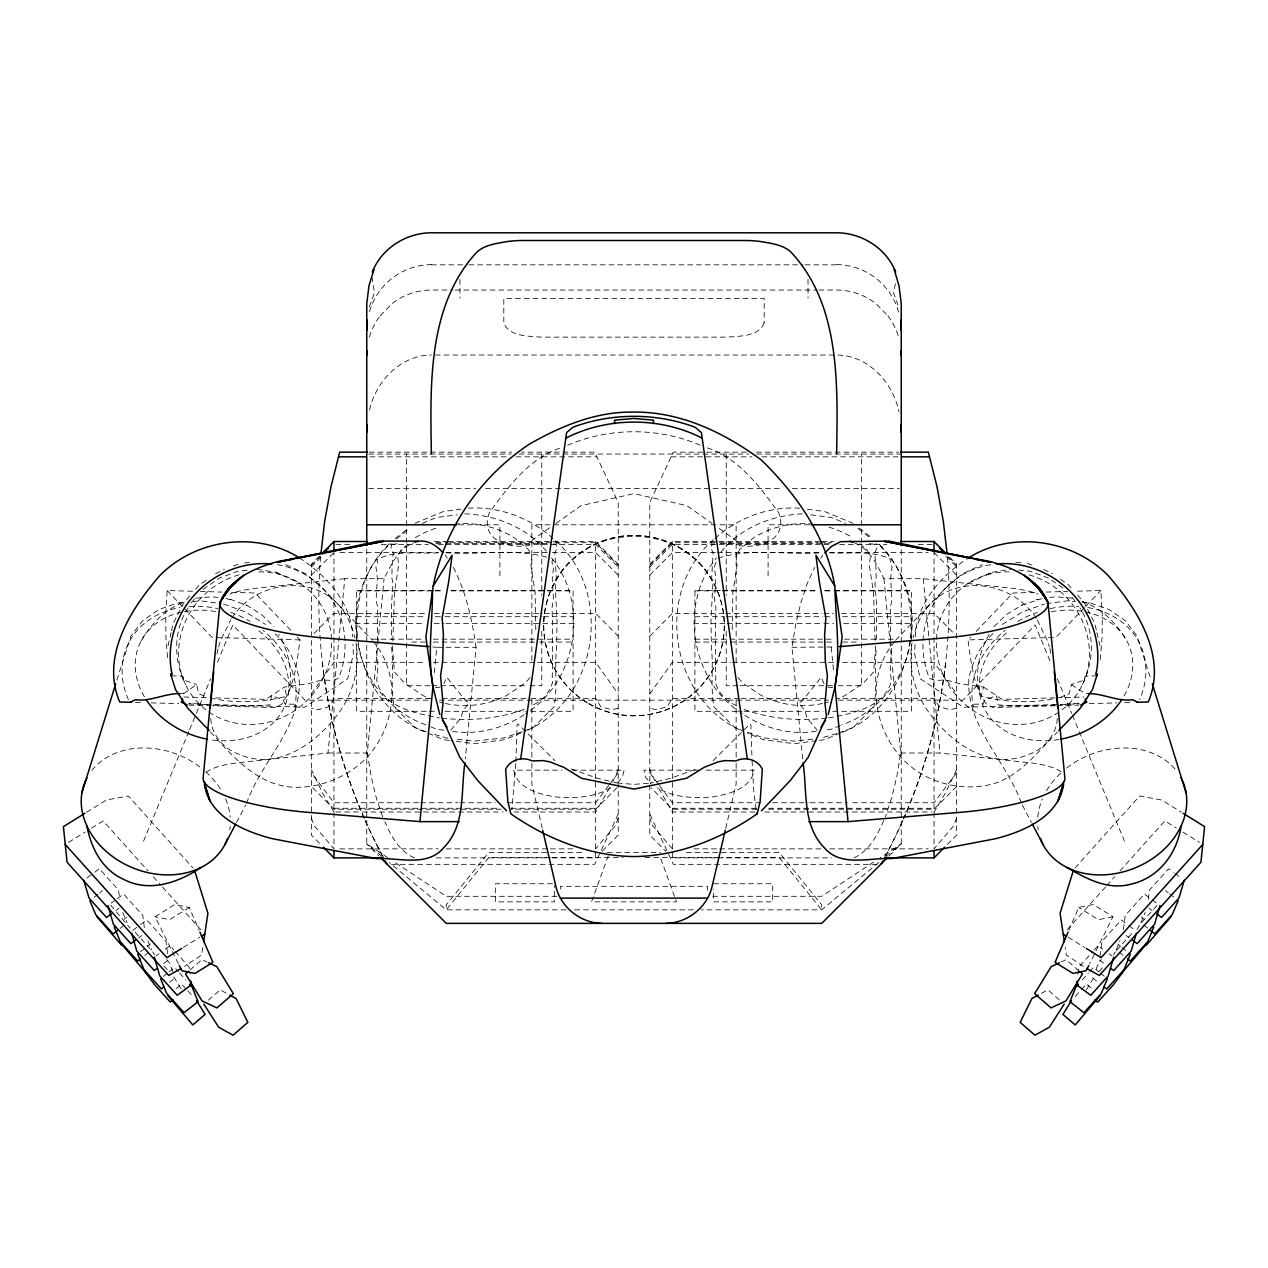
<?xml version="1.0" encoding="UTF-8"?>
<svg xmlns="http://www.w3.org/2000/svg" width="1268" height="1268" viewBox="0 0 1268 1268"><rect width="100%" height="100%" fill="white"/><g stroke="black" fill="none" stroke-linecap="round" stroke-linejoin="round"><path stroke-width="0.75" stroke-dasharray="5 3.75" d="M392.351 645.951L394.396 672.008L404.809 683.357L423.116 695.577A91.169 90.076 0 0 0 430.28 698.842M876.584 639.516L876.41 603.473L874.952 583.549L876.14 578.113L875.903 565.829L874.698 552.769L876.98 548.03L876.109 543.386M890.358 640.435L890.485 607.261L891.911 599.59L890.643 578.525L892.054 566.796L890.247 561.93L891.293 559.743C872.717 549.599 850.051 554.211 829.7 552.769M915.005 644.445L914.672 654.034L920.314 678.76L963.315 707.211L1079.417 703.914M915.274 636.79C916.447 602.855 941.458 575.418 968.594 557.825M515.791 763.637L511.939 809.333M515.87 761.767L517.122 724.63L518.041 723.98L554.893 760.657M320.582 556.684C312.197 660.501 334.039 766.633 383.839 858.198M192.546 591.253L167.154 590.523L165.728 614.108L165.934 637.677L167.741 659.629M183.48 693.786L196.572 684.561L198.87 693.802L206.969 697.115M884.161 858.198C933.961 766.633 955.803 660.501 947.418 556.684M1100.259 659.629L1102.066 637.677L1102.272 614.108L1100.846 590.523L1075.454 591.253M392.842 640.942L394.491 592.41L398.643 565.544L397.661 556.335L401.179 549.567L408.264 543.655M535.809 629.689L535.112 592.41L530.959 565.544L531.926 556.24L528.423 549.567L514.237 537.727A92.469 91.359 0 0 0 457.383 523.858M1057.258 718.496C1056.545 734.552 1044.309 748.865 1029.537 754.08C989.515 771.927 948.765 741.685 926.797 709.43A89.822 80.978 53.3 0 1 911.977 643.288M206.193 772.466A101.583 24.536 5.5 0 1 237.623 762.813L327.984 753.018L344.769 578.683L384.077 578.683C390.861 565.037 398.31 548.695 413.463 542.894M382.651 816.972L376.327 798.032L371.175 776.523L367.308 753.018L377.674 645.285M377.864 643.32L384.077 578.683M434.274 672.769L436.731 647.298L476.055 647.298L465.308 758.946M1148.253 899.503L1149.41 890.168L1168.589 868.786L1173.28 872.225M1077.943 974.173L1078.862 967.072L1092.921 951.396M1123.4 929.618L1125.223 915.417L1144.418 894.035L1150.662 898.632M357.227 638.486C350.919 603.98 365.073 567.24 390.354 543.576M551.564 557.999C590.032 604.408 576.75 681.883 525.634 713.599M742.366 713.599C691.25 681.883 677.968 604.408 716.436 557.999M910.519 640.372C905.875 678.063 877.995 712.331 842.126 724.805M910.773 638.486C917.081 603.98 902.927 567.24 877.646 543.576M990.688 564.704A90.234 84.306 43.8 0 0 928.461 675.749L929.872 678.491L934.706 680.377L946.372 680.044L959.67 683.753L983.54 687.066L981.242 696.322C1006.095 702.361 1032.659 703.93 1057.67 697.875M1096.804 675.796L1085.123 676.129L1083.68 680.25L1071.428 684.561L1069.13 693.802L1061.031 697.115M1100.022 956.357L1102.003 941.379L1121.197 919.997L1127.458 924.594M297.283 637.075L300.009 639.912C296.839 661.928 295.048 685.94 281.433 704.422L275.156 707.56L212.659 705.785M202.753 947.418L201.612 955.01L184.605 966.406M802.692 758.946L791.945 647.298L795.813 623.777L800.98 602.284L807.304 583.343L814.627 567.446M889.946 641.37L900.692 753.018L896.825 776.523L891.673 798.032L885.349 816.972M288.121 694.436C293.463 674.164 289.152 652.196 278.786 634.333M895.414 283.731L893.544 292.765L898.6 306.919M377.341 642.084L376.422 647.045L377.753 669.171L376.691 680.884C383.348 707.956 416.49 713.393 439.457 717.942M391.654 647.346L391.59 647.694C393.809 667.412 390.417 687.145 394.126 706.815L415.111 727.721L429.503 732.936M217.018 653.876L218.128 648.566M168.073 645.729L171.085 632.621M171.513 630.751L173.225 623.254L183.939 602.474L190.422 595.12M725.724 828.4L736.137 784.099L736.137 760.531M369.495 410.039C375.883 381.367 400.625 355.04 431.358 355.04M218.603 646.981L220.553 640.689L230.665 620.068M116.846 680.108L130.984 636.013L142.46 620.94L158.69 609.591L178.55 602.728L185.921 602.094M556.906 541.499L555.812 544.368L557.159 548.03L554.877 552.769L556.319 578.113L555.13 583.549L557.064 621.415L556.589 647.694C554.37 667.412 557.761 687.145 554.053 706.815L533.051 727.721L524.096 731.097M369.4 306.919L374.456 292.765L372.158 277.882M618.213 817.939L615.424 825.611L595.643 848.863M956.611 817.939L953.821 825.611L934.04 848.863L934.04 552.452M608.339 855.646L591.506 901.865L676.494 901.865L659.661 855.646M391.891 543.386L391.019 548.03L393.302 552.769L392.097 565.829L391.86 578.113L393.048 583.549L391.59 603.473L391.416 639.516M711.094 541.499L712.188 544.368L710.841 548.03L713.123 552.769L711.681 578.113L712.87 583.549L710.936 621.415L711.411 647.694C713.63 667.412 710.239 687.145 713.947 706.815L734.949 727.721L743.904 731.097M1096.107 969.227L1098.865 962.333L1101.353 959.559M450.774 730.162L461.203 717.783L462.709 711.332L468.97 703.027L465.372 700.396L446.78 677.302L443.943 683.706M1082.507 684.466C1094.49 660.406 1094.886 630.671 1079.892 607.816M1116.3 949.938L1120.056 940.777M143.538 841.16L188.805 731.604M189.566 729.782L195.605 715.168M196.35 713.345L210.694 678.649M217.478 662.213L232.868 624.966L304.922 700.158L429.519 700.158M1140.883 922.739L1145.258 912.405M618.213 769.628L613.126 780.723M956.611 769.628L945.072 793.705L934.04 811.995M1068.813 930.474L1078.719 907.476L1093.238 904.512L1112.908 916.732L1089.624 963.759M883.717 820.507C877.139 835.739 868.374 852.365 851.985 858.642M618.213 814.088L594.66 864.332L390.94 864.332M552.896 559.743L551.849 561.93L553.656 566.796L552.246 578.525L553.514 599.59L552.087 607.261L552.468 623.84C552.499 642.432 552.832 660.85 552.166 679.363L552.911 680.884C550.217 692.518 542.197 701.347 531.118 705.753M609.829 787.444L595.643 811.995L513.001 811.995M188.108 607.816C173.114 630.671 173.51 660.406 185.493 684.466M236.545 822.425L245.659 805.085M246.563 803.357C261.24 761.196 302.925 725.296 299.026 677.92C295.238 661.373 287.852 645.095 274.966 633.667M1086.343 989.864L1094.157 977.042M1113.589 954.915L1115.317 951.793M1136.984 929.555L1139.932 924.467L1157.383 905.035M989.214 634.333C978.848 652.196 974.537 674.164 979.879 694.436M820.729 558.126L822.774 555.019M894.59 641.798C858.436 684.102 878.772 753.065 926.813 776.872C947.608 786.984 971.304 789.79 993.7 783.719C1020.899 775.113 1038.159 751.322 1057.48 731.969M141.113 640.942C151.478 623.491 165.997 607.974 185.778 601.666M311.389 693.929L333.959 662.34L425.43 662.34M649.787 693.929L672.357 662.34L730.352 662.34M608.703 785.431L595.643 802.739L507.105 802.739M609.892 783.862L618.213 772.846M956.611 772.846L934.04 802.739L849.433 802.739M389.387 543.592C333.31 597.878 352.615 703.661 425.715 732.302M555.844 580.459C587.464 521.703 680.536 521.703 712.156 580.459M721.08 551.945C740.766 527.472 772.291 515.046 803.199 513.809M231.648 618.356C258.529 576.037 328.713 572.026 349.588 622.271A89.822 80.978 -53.3 0 1 354.945 637.852M617.865 782.641L622.287 777.316L624.157 770.167L568.983 770.167M380.099 315.764L392.034 303.638A63.939 63.939 0 0 1 431.358 290.039L453.104 290.055M195.621 589.24L199.504 584.817L207.572 579.254M191.119 602.934L195.906 597.513M1075.026 867.978L1139.631 796.003L1161.71 800.013L1181.507 812.312M1067.196 929.713L1105.474 887.077M1106.79 885.603L1114.715 876.774M1119.993 870.894L1164.864 820.903L1176.403 828.067M1094.205 949.97L1098.04 945.69L1102.732 949.146M1082.175 980.005L1088.404 973.063M1089.64 971.668L1093.381 967.516L1098.991 971.954M1075.185 996.505L1080.162 990.942M1081.414 989.563L1086.391 984L1091.875 988.691M1116.553 950.398L1132.752 932.345M1099.134 971.478L1104.127 965.931M530.008 677.683L524.793 683.357L506.487 695.577A91.169 90.076 0 0 1 445.353 703.471M895.588 640.261L945.389 588.304L962.079 573.928L982.24 564.64M1055.341 705.785L992.844 707.56L986.567 704.422C972.952 685.94 971.161 661.928 967.991 639.912L970.717 637.075M976.17 631.385L1012.942 593.012L1036.384 592.346M1084.505 607.578L1055.895 637.439L967.991 639.912M1085.868 606.167L1100.846 590.523M319.362 556.224L311.389 564.26L311.389 835.089L320.677 844.472M314.052 633.461L333.959 613.379L426.428 613.379M649.787 564.26L672.357 541.499L819.92 541.499M649.787 636.14L672.357 613.379L723.505 613.379M616.882 787.793L595.643 809.206L511.036 809.206M602.284 851.177L618.213 835.089L618.213 502.382L594.66 452.153L521.528 452.153M956.611 786.445L934.04 809.206L766.791 809.206M947.323 844.472L956.611 835.089L956.611 564.26L948.638 556.224M311.389 567.002L322.009 556.351M649.787 567.002L672.357 544.368L821.886 544.368M311.389 565.29L320.138 556.541M311.389 575.149L333.959 552.579M649.787 565.29L672.357 542.72L817.955 542.72M649.787 575.149L672.357 552.579L715.643 552.579M889.106 855.995L901.247 843.854L901.247 546.302M713.107 760.657L749.959 723.98L750.878 724.63L751.987 758.026M994.033 626.646L1006.285 614.647L1022.198 604.915M993.034 633.667C980.148 645.095 972.762 661.373 968.974 677.92C965.075 725.296 1006.76 761.196 1021.437 803.357M190.01 970.02L201.913 959.67L206.89 962M208.285 1000.214L220.188 989.848L226.592 993.367M176.125 988.691L181.609 984L186.586 989.563M878.74 862.525L821.743 909.838L701.188 909.838M886.253 856.312L901.247 843.854L880.15 857.77M140.479 951.777L146.074 947.307M147.484 946.197L150.274 943.963M169.706 982.225L175.317 977.755M124.042 919.189L126.848 916.97M144.71 955.501L148.911 952.157M163.413 976.408L167.614 973.079M169.009 971.954L174.619 967.516L178.36 971.668M94.038 897.348L98.238 894.019M99.649 892.91L102.454 890.691M120.127 928.382L124.327 925.054M395.141 538.535L408.914 527.979M396.409 538.932L410.024 528.487M713.44 539.708C654.383 590.951 669.06 697.321 740.195 730.099M714.978 538.535C737.707 517.756 768.915 506.217 799.648 508.214M524.112 714.756C503.206 728.529 476.499 735.472 451.566 731.176M86.906 877.979L93.15 873.383M94.72 872.225L99.411 868.786L118.59 890.168L119.747 899.519M111.077 903.228L115.768 899.789M117.338 898.632L123.582 894.035L142.777 915.417L144.6 929.618M115.943 910.503L119.097 908.173M132.728 930.347L138.989 925.751M140.542 924.594L146.803 919.997L165.997 941.379L167.962 956.326M138.735 937.829L141.889 935.499M155.885 956.04L159.007 953.742M165.268 949.146L169.96 945.69L173.795 949.97M163.715 963.537L168.454 960.05M549.694 527.821L532.449 539.994L528.851 545.525C507.945 549.139 479.304 539.296 489.305 512.763C507.977 487.07 529.279 458.081 560.725 447.905M555.97 523.383L581.077 505.663L634 493.632L686.923 505.663L712.03 523.383M215.639 573.707L224.325 569.443M203.07 589.366L219.443 578.097L237.893 571.234L249.463 570.045M277.312 564.704A90.234 84.306 -43.8 0 1 339.539 675.749L338.128 678.491L333.294 680.377L321.628 680.044L308.33 683.753L284.46 687.066L265.915 699.334L213.167 697.844M873.668 862.05L821.743 896.302L711.079 896.302M610.922 787.777C594.153 797.604 573.659 798.697 554.702 796.827C538.948 793.99 516.9 788.728 513.809 770.167L561.835 770.167M1002.465 624.427L1022.277 612.048L1044.404 604.012M86.493 812.312L106.29 800.013L128.369 796.003L192.974 867.978M68.535 842.396L85.004 832.157M91.597 828.067L103.136 820.903L148.007 870.894M178.376 963.759L155.092 916.732L174.762 904.512L189.281 907.476L199.187 930.474M189.281 907.476L169.611 919.696L155.092 916.732M183.353 947.434L199.821 937.195M1041.408 993.367L1047.812 989.848L1059.715 1000.214M718.179 558.158C751.211 547.507 787.888 555.384 822.124 552.737M1061.11 962L1066.087 959.67L1077.99 970.02M968.435 583.217L992.02 572.312L1010.818 569.269M986.076 575.086L992.02 572.312M415.032 523.288L443.515 511.479L460.712 509.213M422.355 523.367L436.446 517.534L457.241 514.792M520.688 733.047L504.664 739.672L474.089 743.698L451.154 740.686M527.805 730.099C598.94 697.321 613.617 590.951 554.56 539.708M840.367 725.534L831.554 729.179L823.994 730.178M840.51 733.047L824.485 739.672L818.748 740.433M842.285 732.302C915.385 703.661 934.69 597.878 878.613 543.592M567.589 445.306C609.226 427.237 658.774 427.237 700.411 445.306M233.423 566.067L240.698 563.357M524.255 709.351C497.912 719.004 469.192 721.302 441.407 718.068M1021.295 605.264L1041.916 598.639M695.149 769.517L670.281 778.409L650.246 783.069M1035.877 599.938L1038.064 599.178M522.289 731.715L504.173 737.881L474.089 741.162L455.275 739.117M836.674 733.554L820.237 738.293M838.497 732.936L852.889 727.721L873.874 706.815C877.583 687.145 874.191 667.412 876.41 647.694L876.346 647.346M392.367 544.368L398.58 543.687M712.188 544.368L714.486 543.94M828.543 717.942C851.51 713.393 884.652 707.956 891.309 680.884L890.247 669.171L891.578 647.045L890.659 642.084M1112.908 916.732L1098.389 919.696L1078.719 907.476M618.213 708.321L611.461 709.652L600.889 706.783L595.643 698.399L528.756 698.399M956.611 708.321L949.859 709.652L939.287 706.783L934.04 698.399L837.625 698.399M1049.635 597.561L1055.42 596.768L1072.189 598.211M1046.306 603.742L1067.307 600.826L1074.693 601.46M468.352 508.214C499.085 506.217 530.293 517.756 553.022 538.535M816.433 731.176C791.501 735.472 764.794 728.529 743.888 714.756M816.846 740.686L793.911 743.698L763.336 739.672L747.312 733.047M344.769 578.683L254.408 588.479A101.583 24.536 5.5 0 0 229.92 594.106M812.725 739.117L793.911 741.162L763.827 737.881L745.711 731.715M1078.83 703.185L1060.27 704.723M179.644 693.564L183.527 693.2M244.502 562.976L252.11 562.199M195.811 598.211L212.58 596.768L218.365 597.561M193.307 601.46L200.693 600.826L221.694 603.742M791.945 647.298L835.216 646.965M648.439 783.212L634 784.385L619.561 783.212M435.273 687.557L440.059 687.177M826.593 718.068C798.808 721.302 770.088 719.004 743.745 709.351M720.351 543.56L822.361 543.243M1054.96 705.071L1021.612 706.007L998.059 704.929L996.553 695.672L984.729 699.888L983.096 703.994L971.415 704.326L973.634 706.91L972.794 704.406A89.568 72.958 -24 0 1 1005.08 630.323M1046.148 592.077L1067.64 591.474M1054.833 697.844L1002.085 699.334L983.54 687.066M1056.783 697.78L1084.124 697.004M1089.26 703.645L1116.807 702.868M1124.684 702.646L1132.562 702.424M1057.29 705.737L1078.783 705.119M438.3 552.769C417.949 554.211 395.283 549.599 376.707 559.743L377.753 561.93L375.946 566.796L377.357 578.525L376.089 599.59L377.515 607.261L377.642 640.435M445.876 552.737C480.112 555.384 516.789 547.507 549.821 558.158M431.358 264.838L466.957 264.838M468.922 264.838L803.024 264.838M805.006 264.838L836.642 264.838M455.085 290.055L816.861 290.055M818.843 290.055L836.642 290.055A63.939 63.939 0 0 1 875.966 303.654L887.901 315.764M435.32 355.04L836.642 355.04C868.152 355.04 893.005 382.556 899.044 411.941M369.321 452.153L511.638 452.153M746.472 452.153L673.34 452.153L649.787 502.382L649.787 835.089L665.716 851.177M756.362 452.153L898.679 452.153M368.703 454.055L511.258 454.055M519.183 454.055L748.817 454.055M756.742 454.055L901.247 454.055M370.05 456.845L506.138 456.845M515.997 456.845L596.863 456.845M671.137 456.845L752.003 456.845M761.862 456.845L897.95 456.845M368.734 488.576L475.627 488.576M485.533 488.576L782.467 488.576M792.373 488.576L899.266 488.576M458.604 524.793L499.909 524.793L499.909 577.875M809.396 524.793L768.091 524.793L768.091 577.875M434.306 541.499L446.114 541.499M448.079 541.499L595.643 541.499L618.213 564.26M821.886 541.499L833.694 541.499M436.271 542.72L448.079 542.72M450.045 542.72L595.643 542.72L618.213 565.29M819.92 542.72L831.729 542.72M435.827 543.243L443.673 543.243M445.639 543.243L547.649 543.56M824.327 543.243L832.173 543.243M335.925 544.368L349.699 544.368M381.177 544.368L428.394 544.368M438.237 544.368L444.149 544.368M446.114 544.368L595.643 544.368L618.213 567.002M823.851 544.368L829.763 544.368M839.606 544.368L886.823 544.368M918.301 544.368L932.075 544.368M339.856 552.579L438.237 552.579M446.114 552.579L550.391 552.579M552.357 552.579L595.643 552.579L618.213 575.149M717.609 552.579L821.886 552.579M829.763 552.579L928.144 552.579M854.537 542.894C869.69 548.695 877.139 565.037 883.923 578.683L923.231 578.683L1013.592 588.479A101.583 24.536 -5.5 0 1 1038.08 594.106M433.307 590.413L356.514 590.413L356.514 711.3L427.395 711.3M435.273 590.413L443.15 590.413M451.012 590.413L545.525 590.413M547.491 590.413L573.088 590.413L573.088 711.3L525.84 711.3M720.509 590.413L694.912 590.413L694.912 711.3L742.16 711.3M722.475 590.413L816.988 590.413M824.85 590.413L832.727 590.413M834.693 590.413L911.486 590.413L911.486 711.3L840.605 711.3M356.514 590.904L433.307 590.904M435.273 590.904L443.15 590.904M451.012 590.904L545.525 590.904M547.491 590.904L573.088 590.904M694.912 590.904L720.509 590.904M722.475 590.904L816.988 590.904M824.85 590.904L832.727 590.904M834.693 590.904L911.486 590.904M434.306 613.379L444.149 613.379M446.114 613.379L542.53 613.379M544.495 613.379L595.643 613.379L618.213 636.14M725.47 613.379L821.886 613.379M823.851 613.379L833.694 613.379M841.572 613.379L934.04 613.379L953.948 633.461M356.514 616.724L425.43 616.724M435.273 616.724L443.15 616.724M445.116 616.724L541.594 616.724M543.56 616.724L573.088 616.724M694.912 616.724L724.44 616.724M726.405 616.724L822.884 616.724M824.85 616.724L832.727 616.724M842.57 616.724L911.486 616.724M355.246 623.365L424.336 623.365M434.211 623.365L444.069 623.365M446.051 623.365L540.802 623.365M542.767 623.365L574.356 623.365M693.644 623.365L725.233 623.365M727.198 623.365L821.949 623.365M823.931 623.365L833.789 623.365M843.664 623.365L912.754 623.365M372.269 639.183L423.449 639.183M433.307 639.183L573.088 639.183M694.912 639.183L834.693 639.183M844.551 639.183L895.731 639.183M411.64 642.068L425.43 642.068M433.307 642.068L537.648 642.068M539.613 642.068L573.088 642.068M694.912 642.068L728.387 642.068M730.352 642.068L834.693 642.068M842.57 642.068L856.36 642.068M433.307 662.34L535.682 662.34M537.648 662.34L595.643 662.34L618.213 693.929M732.318 662.34L834.693 662.34M842.57 662.34L934.04 662.34L956.611 693.929M429.947 685.719L406.41 685.719L406.41 454.055M431.897 685.719L528.027 685.719M529.992 685.719L541.769 685.719L541.769 630.291M738.008 685.719L726.231 685.719L726.231 630.291M739.973 685.719L836.103 685.719M838.053 685.719L861.59 685.719L861.59 454.055M430.375 698.399L333.959 698.399L328.713 706.783L318.141 709.652L311.389 708.321M442.167 698.399L526.775 698.399M739.244 698.399L672.357 698.399L667.111 706.783L656.539 709.652L649.787 708.321M741.225 698.399L825.833 698.399M439.41 700.158L828.59 700.158M838.481 700.158L963.078 700.158L1035.132 624.966L1050.522 662.213M429.361 711.3L435.273 711.3M445.116 711.3L523.874 711.3M744.126 711.3L822.884 711.3M832.727 711.3L838.639 711.3M327.984 753.018L367.308 753.018M900.692 753.018L940.016 753.018L1030.377 762.813A101.583 24.536 -5.5 0 1 1061.807 772.466M699.017 770.167L643.843 770.167L645.713 777.316L651.229 783.973M706.165 770.167L754.191 770.167C751.1 788.728 729.052 793.99 713.298 796.827C694.341 798.697 673.847 797.604 657.078 787.777M418.567 802.739L333.959 802.739L311.389 772.846M420.532 802.739L457.922 802.739M459.888 802.739L495.297 802.739M760.895 802.739L672.357 802.739L659.297 785.431M772.703 802.739L808.112 802.739M810.078 802.739L847.468 802.739M333.959 808.271L499.227 808.271M511.036 808.271L595.643 808.271M672.357 808.271L756.964 808.271M768.773 808.271L934.04 808.271M501.209 809.206L333.959 809.206L311.389 786.445M756.964 809.206L672.357 809.206L651.118 787.793M335.925 811.995L503.174 811.995M754.999 811.995L672.357 811.995L658.171 787.444M764.826 811.995L932.075 811.995M339.856 848.863L438.237 848.863M446.114 848.863L548.426 848.863M550.391 848.863L574.008 848.863M693.992 848.863L717.609 848.863M719.574 848.863L821.886 848.863M829.763 848.863L928.144 848.863M581.6 852.635L488.64 852.635L446.257 904.861L446.257 909.838L566.812 909.838M607.309 852.635L660.691 852.635M686.4 852.635L779.36 852.635L821.743 904.861L821.743 909.838L779.36 857.612L721.999 857.612M549.947 857.612L488.64 857.612L446.257 909.838L389.26 862.525M551.929 857.612L623.127 857.612M644.873 857.612L720.034 857.612M436.271 857.881L550.391 857.881M552.357 857.881L595.643 857.881L595.643 541.499M715.643 857.881L672.357 857.881L672.357 541.499M717.609 857.881L831.729 857.881M877.06 864.332L673.34 864.332L649.787 814.088M552.468 883.748L495.312 883.748L495.312 901.865L554.433 901.865L554.433 885.571M713.567 883.748L772.688 883.748L772.688 901.865L713.567 901.865L713.567 889.185M556.921 896.302L446.257 896.302L394.332 862.05M574.721 909.838L693.279 909.838M200.36 591.474L221.852 592.077M231.616 592.346L255.058 593.012L291.83 631.385M300.009 639.912L212.105 637.439L183.495 607.578M171.196 675.796L182.877 676.129L184.32 680.25L196.572 684.561M183.876 697.004L211.217 697.78M135.438 702.424L143.316 702.646M151.193 702.868L178.74 703.645M188.583 703.914L304.685 707.211L347.686 678.76L353.328 654.034L352.995 644.445M189.217 705.119L210.71 705.737M213.04 705.071L246.388 706.007L269.941 704.929L271.447 695.672L283.271 699.888L284.904 703.994L296.585 704.326L294.366 706.91L295.206 704.406A89.568 72.958 24 0 0 262.92 630.323M869.42 543.687L875.633 544.368M207.73 704.723L189.17 703.185M1071.428 684.561L1084.473 693.2L1088.356 693.564M827.941 687.177L832.727 687.557M432.784 646.965L436.731 647.298M1082.08 602.094L1089.45 602.728L1109.31 609.591L1125.54 620.94L1137.016 636.013L1151.154 680.108M1015.89 562.199L1023.498 562.976M1018.537 570.045L1030.107 571.234L1048.557 578.097L1064.93 589.366M447.762 738.293L431.326 733.554M807.288 509.213L824.485 511.479L852.968 523.288M810.759 514.792L831.554 517.534L845.645 523.367M464.801 513.809C495.709 515.046 527.234 527.472 546.92 551.945M444.006 730.178L436.446 729.179L427.633 725.534M449.252 740.433L443.515 739.672L427.49 733.047M226.084 598.639L232.123 599.938M257.182 569.269L275.98 572.312L299.565 583.217M553.514 543.94L555.812 544.368M210.329 697.875C235.341 703.93 261.905 702.361 286.758 696.322L284.46 687.066M617.754 783.069L597.719 778.409L571.155 768.915M1082.222 601.666C1102.003 607.974 1116.522 623.491 1126.887 640.942M229.936 599.178L246.705 605.264L261.715 614.647L273.967 626.646M223.596 604.012L245.723 612.048L265.535 624.427M1027.302 563.357L1034.577 566.067M1043.675 569.443L1052.361 573.707M707.275 447.905C738.721 458.081 760.023 487.07 778.695 512.763C788.696 539.296 760.055 549.139 739.149 545.525L735.551 539.994L718.306 527.821M245.802 604.915L246.705 605.264M425.874 724.805C390.005 712.331 362.125 678.063 357.481 640.372M285.76 564.64L305.921 573.928L322.611 588.304L372.412 640.261M275.98 572.312L281.924 575.086M414.493 857.865C399.341 851.62 391.13 835.992 384.854 821.743M736.882 705.753C725.803 701.347 717.783 692.518 715.089 680.884L715.834 679.363C715.168 660.85 715.501 642.432 715.532 623.84L715.913 607.261L714.486 599.59L715.754 578.525L714.344 566.796L716.151 561.93L715.104 559.743M299.406 557.825C326.542 575.418 351.553 602.855 352.726 636.79M1182.996 832.157L1199.465 842.396M1068.179 937.195L1084.647 947.434M1083.395 966.406L1066.388 955.01L1065.247 947.418M387.849 857.77L366.753 843.854L366.753 546.302M1060.428 579.254L1068.496 584.817L1072.379 589.24M1174.85 873.383L1181.094 877.979M1152.232 899.789L1156.923 903.228M1148.919 908.126L1152.073 910.456M1129.011 925.751L1135.272 930.347M1126.111 935.499L1129.265 937.829M1108.993 953.742L1112.115 956.04M1099.53 960.098L1104.27 963.585M859.086 527.979L872.86 538.535M857.976 528.487L871.591 538.932M1165.561 890.627L1168.367 892.846M1169.762 893.956L1173.978 897.284M1143.688 924.958L1147.889 928.287M1141.152 916.97L1143.958 919.189M1119.089 952.157L1123.29 955.501M1100.386 973.079L1104.586 976.408M1117.71 944.01L1120.516 946.245M1121.911 947.37L1127.506 951.824M1092.667 977.85L1098.262 982.32M381.747 856.312L366.753 843.854L378.894 855.995M859.736 543.655L866.821 549.567L870.339 556.335L869.357 565.544L873.509 592.41L875.158 640.942M947.862 556.541L956.611 565.29M934.04 552.579L956.611 575.149M945.991 556.351L956.611 567.002M167.154 590.523L182.132 606.167M210.52 731.969C233.566 757.424 259.132 787.127 296.538 787.317C320.043 787.285 342.582 778.6 360.54 763.526C394.713 733.744 403.668 677.397 373.41 641.798M737.992 677.683L743.206 683.357L761.513 695.577A91.169 90.076 0 0 0 822.647 703.471M153.285 876.774L161.21 885.603M162.526 887.077L200.804 929.713M175.079 951.396L189.138 967.072L190.057 974.173M179.596 973.063L185.825 980.005M166.631 959.496L169.119 962.285L173.938 974.315M110.649 905.13L130.049 927.986M135.248 932.345L151.447 950.398M187.838 990.942L192.815 996.505M163.857 965.836L168.834 971.383M173.827 976.931L181.641 989.737M1077.578 595.12L1084.061 602.474L1094.775 623.254L1096.487 630.751M1072.094 597.513L1076.881 602.934M672.357 848.863L652.576 825.611L649.787 817.939M1036.352 618.356C1009.471 576.037 939.287 572.026 918.412 622.271A89.822 80.978 53.3 0 0 913.055 637.852M649.787 772.846L658.108 783.862M445.226 555.019L447.271 558.126M333.959 811.995L322.928 793.705L311.389 769.628M1037.335 620.068L1047.447 640.689L1049.397 646.981M152.683 951.793L154.411 954.915M1022.341 805.085L1031.455 822.425M654.874 780.723L649.787 769.628M453.373 567.446C466.18 592.267 472.108 619.862 476.055 647.298M824.057 683.706L821.22 677.302L802.628 700.396L799.03 703.027L805.291 711.332L806.797 717.783L817.226 730.162M122.758 912.469L127.133 922.835M1057.306 678.649L1071.65 713.345M1072.395 715.168L1078.434 729.782M1079.195 731.604L1124.462 841.16M147.944 940.777L151.7 949.938M311.389 817.939L314.179 825.611L333.959 848.863L333.959 552.452M542.276 828.4L531.863 784.099L531.863 760.531M1096.915 632.621L1099.927 645.729M1049.872 648.566L1050.982 653.876M756.061 809.333L753.652 790.202L752.067 759.897M923.231 578.683L940.016 753.018M883.923 578.683L889.756 639.405M831.269 647.298L833.726 672.769M210.742 718.496C211.455 734.552 223.691 748.865 238.463 754.08C278.484 771.927 319.235 741.685 341.203 709.43A89.822 80.978 -53.3 0 0 356.023 643.288M732.191 629.689L732.888 592.41L737.041 565.544L736.074 556.24L739.577 549.567L753.763 537.727A92.469 91.359 0 0 1 810.617 523.858M875.649 645.951L873.604 672.008L863.191 683.357L844.884 695.577A91.169 90.076 0 0 1 837.72 698.842M808.033 279.404L808.033 298.202M736.137 662.324L736.137 524.793L531.863 524.793L531.863 662.324M736.137 699.651L736.137 758.565M726.231 454.055L726.231 595.278M707.512 890.247L707.512 886.316L560.488 886.316L560.488 890.247M541.769 454.055L541.769 595.278M531.863 699.651L531.863 758.565M459.967 279.404L459.967 298.202M415.365 537.727A92.469 91.359 0 0 1 439.029 527.187M443.451 703.043A91.169 90.076 0 0 1 439.647 702.06M382.27 855.678A541.278 541.278 0 0 1 365.026 820.237M364.233 818.431A541.278 541.278 0 0 1 322.278 662.942M128.448 699.682A89.568 72.958 24 0 1 180.151 607.546M189.312 606.453A89.568 72.958 24 0 1 217.668 608.608M230.728 612.333A89.568 72.958 24 0 1 250.176 621.447M91.835 770.437A76.698 60.943 22.4 0 1 201.327 768.059M205.812 771.816A76.698 60.943 22.4 0 1 221.44 790.661M225.577 798.824A76.698 60.943 22.4 0 1 230.237 817.194M230.221 826.34A76.698 60.943 22.4 0 1 229.762 829.874M258.846 630.798A78.933 62.718 22.4 0 1 284.222 707.306A78.933 62.718 22.4 0 1 209.125 739.498M144.457 696.845A78.933 62.718 22.4 0 1 182.735 611.826M184.589 611.461A78.933 62.718 22.4 0 1 216.717 611.747M258.862 571.9A78.965 73.766 -43.8 0 1 322.817 679.109A78.965 73.766 -43.8 0 1 194.178 698.351A78.965 73.766 -43.8 0 1 238.955 574.88M369.511 311.627A64.969 64.969 0 0 1 431.358 264.6M369.416 337.098A66.38 66.38 0 0 1 380.099 315.748M836.642 264.6A64.969 64.969 0 0 1 898.949 313.259M887.901 315.748A66.38 66.38 0 0 1 898.584 337.098M1087.849 607.546A89.568 72.958 -24 0 1 1139.552 699.682M1017.824 621.447A89.568 72.958 -24 0 1 1037.272 612.333M1050.332 608.608A89.568 72.958 -24 0 1 1078.688 606.453M1038.238 829.874A76.698 60.943 -22.4 0 1 1037.779 826.34M1037.763 817.194A76.698 60.943 -22.4 0 1 1042.423 798.824M1046.56 790.661A76.698 60.943 -22.4 0 1 1062.188 771.816M1066.673 768.059A76.698 60.943 -22.4 0 1 1176.165 770.437M1085.265 611.826A78.933 62.718 -22.4 0 1 1123.543 696.845M1058.875 739.498A78.933 62.718 -22.4 0 1 983.778 707.306A78.933 62.718 -22.4 0 1 1009.154 630.798M1051.283 611.747A78.933 62.718 -22.4 0 1 1083.411 611.461M1029.045 574.88A78.965 73.766 43.8 0 1 1073.822 698.351A78.965 73.766 43.8 0 1 945.183 679.109A78.965 73.766 43.8 0 1 1009.138 571.9M828.971 527.187A92.469 91.359 0 0 1 852.635 537.727M828.353 702.06A91.169 90.076 0 0 1 824.549 703.043M945.722 662.942A541.278 541.278 0 0 1 903.767 818.431M902.975 820.237A541.278 541.278 0 0 1 885.73 855.678M764.192 322.991C758.85 336.717 739.403 336.068 726.976 337.129L541.024 337.129C528.597 336.068 509.15 336.717 503.808 322.991L503.808 298.566L764.192 298.535L764.192 322.991M588.875 703.724A90.234 90.234 0 0 0 724.234 625.584A90.234 90.234 0 0 0 588.875 547.427A90.234 90.234 0 0 0 588.875 703.724M588.812 703.629A90.361 90.123 0 0 0 724.361 625.584A90.361 90.123 0 0 0 588.812 547.538A90.361 90.123 0 0 0 588.812 703.629"/><path stroke-width="1.5" d="M296.664 558.475L383.38 541.388L278.754 561.344C255.264 567.525 229.524 578.557 219.998 602.76L203.213 777.094A101.583 24.536 5.5 0 0 303.512 811.964L419.946 821.632L432.959 686.479L425.858 637.075L433.212 586.022C444.45 528.233 480.952 476.007 529.929 443.8C561.819 425.715 596.689 411.292 634 412.1C680.789 411.624 724.614 432.816 761.466 460.11C796.716 494.599 826.308 536.523 834.788 586.022C835.77 619.592 840.668 653.115 834.994 686.432L848.054 821.632L964.488 811.964A101.583 24.536 -5.5 0 0 1064.787 777.094L1048.002 602.76C1038.476 578.557 1012.736 567.525 989.246 561.344L884.62 541.388L971.336 558.475M210.298 707.893L213.721 671.723M366.753 432.483L367.134 425.081M366.753 325.099L367.086 320.012M432.895 686.321C427.237 654.367 432.673 622.636 432.483 590.397M204.37 784.195C209.109 816.766 244.407 831.539 272.493 838.719L376.691 858.642C398.849 857.437 426.745 867.344 443.372 848.054C465.99 825.373 460.585 791.834 464.928 762.861M320.994 553.054L324.656 521.449L331.027 486.547L339.681 452.153L367.355 452.153M1077.039 981.274L1076.58 984.824L1090.797 995.285L1108.248 975.853L1113.684 957.197M520.72 758.866L566.59 432.578L572.74 427.364A16.88 3.154 -15.8 0 1 579.714 424.843C614.758 413.495 653.242 413.495 688.286 424.843A16.88 3.154 15.8 0 1 695.26 427.364L701.41 432.578L747.28 758.866M835.105 686.321L842.142 637.075L835.517 590.397M203.625 941.728L207.92 913.245L194.86 871.275M182.021 702.44L182.608 698.969M761.466 810.823L790.107 780.739L808.112 757.456L826.467 716.769L825.008 703.407L827.418 675.796L825.262 660.676L824.612 634.793L825.864 618.007L819.144 580.665L815.926 555.21L834.788 586.022M725.28 830.334L712.156 886.189C707.481 907.206 687.414 923.12 665.954 923.373M1063.63 784.195C1058.891 816.766 1023.593 831.539 995.507 838.719L891.309 858.642C869.151 857.437 841.255 867.344 824.628 848.054C802.01 825.373 807.415 791.834 803.072 762.861M1063.091 785.7L1057.987 801.186L1063.694 782.134M828.21 714.518L835.057 686.654M757.186 813.802L760.166 801.249L762.337 769.185C757.646 759.564 745.489 756.235 735.979 760.911L724.773 760.61L718.132 761.862L704.247 767.298L686.527 778.251L634 789.092L581.473 778.251L563.753 767.298L549.868 761.862L543.227 760.61L532.021 760.911C522.511 756.235 510.354 759.564 505.663 769.185L507.834 801.249L510.814 813.802C546.635 838.861 589.81 856.058 634 856.566C678.19 856.058 721.365 838.861 757.186 813.802L756.774 813.073M372.332 272.081C381.383 248.496 406.315 232.726 431.358 232.805L836.642 232.805C861.685 232.726 886.617 248.496 895.668 272.081M1136.318 933.28L1131.183 951.127L1113.748 970.559L1110.578 968.229M1160.046 905.542L1154.609 924.198L1137.158 943.63L1132.419 940.143M1184.233 880.277L1178.986 897.982L1161.551 917.414L1156.812 913.943M81.881 792.991L115.689 683.864M1073.14 871.275L1060.08 913.245L1064.375 941.728M1097.454 673.688L1092.445 689.649L1080.352 708.083L1058.828 730.558M1181.142 825.833C1177.322 853.047 1158.952 877.805 1131.421 884.034C1108.248 890.738 1086.296 878.629 1066.863 867.423M1130.311 954.059L1124.114 969.576L1106.663 989.024L1103.873 986.789M1107.392 978.642L1101.385 993.288L1083.934 1012.72L1069.923 1001.593L1075.93 986.948L1078.434 984.174M1153.753 926.987L1147.746 941.633L1130.295 961.065L1127.506 958.846M1178.178 900.613L1172.345 914.386L1154.894 933.834L1150.694 930.506M1068.052 932.234L1055.103 962.301L1072.966 973.412L1086.169 970.717L1088.752 965.487M433.212 586.022L452.074 555.21L448.856 580.665L442.136 618.007L443.388 634.793L442.738 660.676L440.582 675.796L442.992 703.407L441.533 716.769L459.888 757.456L477.893 780.739L506.534 810.823M224.705 844.964L235.626 824.168M171.196 675.796L172.258 673.799L171.386 670.994A90.234 84.306 -43.8 0 1 271.669 563.991M219.998 602.76L229.904 586.498L222.265 598.227L233.772 583.137L222.265 598.227M1064.185 1004.097L1049.302 1027.27L1034.91 1035.195L1020.169 1022.373L1031.819 998.645L1038.223 995.126M820.967 727.119L825.563 720.161M1122.782 972.16L1113.462 984.665L1097.755 1002.148L1095.029 999.802M1100.085 995.713L1075.216 1024.94L1062.901 1014.4L1071.444 1000.658M1146.462 944.058L1121.594 973.285M1171.093 916.669L1146.383 945.12M1202.761 844.44L1101.131 957.673L1086.296 948.464M322.009 553.561L333.959 541.499L367.403 541.499M884.858 857.881L934.04 857.881L944.66 847.167M322.896 553.783L328.428 548.251M887.759 857.342L821.743 923.373L446.257 923.373L380.241 857.342M824.961 552.848L831.523 546.349L840.652 541.674L889.264 541.103L990.625 562.247L975.187 559.22M234.564 583.47L226.275 591.538L243.614 575.212L238.701 579.444M372.76 270.544L373.965 269.561L368.956 285.871L366.753 303.718L366.753 545.399M188.52 971.32L185.54 973.903L202.04 1000.896L216.955 1007.886L233.328 993.652L216.844 966.66L208.554 962.777M172.939 999.644L170.213 1002.005L154.506 984.523L145.186 972.065M164.111 986.678L161.305 988.913L143.87 969.481L137.673 954.011M140.494 958.846L137.705 961.065L120.254 941.633L114.247 926.987M117.322 930.601L113.121 933.93L95.671 914.497L89.838 900.676M111.204 913.99L106.464 917.477L89.014 898.029L83.767 880.277M135.581 940.143L130.842 943.63L113.391 924.198L107.954 905.542M157.406 968.181L154.252 970.511L136.801 951.079L131.682 933.28M84.845 813.327L63.4 826.657L67.077 862.224L168.723 975.457L181.261 968.483M181.704 948.464L166.869 957.673L65.239 844.44M201.469 936.18L204.766 934.136M201.137 867.423C178.487 882.544 149.18 893.052 123.313 879.2C101.947 869.594 91.058 847.848 86.858 825.833M1080.732 705.071L1086.85 701.996M565.797 438.173C607.546 416.744 660.454 416.744 702.203 438.173M1059.446 962.777L1051.156 966.66L1034.672 993.652L1051.045 1007.886L1065.96 1000.896L1082.46 973.903L1079.48 971.32M968.594 557.825C1012.213 530.515 1072.189 539.185 1108.073 575.45C1137.301 609.115 1167.574 656.38 1148.301 701.981L1136.493 702.313M130.018 702.266L135.486 699.778C150.591 701.679 164.475 693.548 179.644 693.564M415.001 542.292C425.319 538.203 436.493 544.923 443.039 552.848M292.813 559.22L277.391 562.263L378.736 541.103L418.06 541.103M839.162 646.648L947.719 637.63A101.583 24.536 -5.5 0 0 1045.022 598.131M900.645 452.153L928.319 452.153L936.973 486.547L943.344 521.449L947.006 553.054M338.493 456.845L366.103 456.845M901.897 456.845L929.507 456.845M366.753 524.793L456.829 524.793M811.171 524.793L901.247 524.793M900.597 541.499L934.04 541.499L945.991 553.561M419.946 821.632L459.27 821.632M808.73 821.632L848.054 821.632M323.34 847.167L333.959 857.881L383.142 857.881M560.488 898.109L707.512 898.109M131.507 702.313L119.699 701.981C100.426 656.38 130.699 609.115 159.927 575.45C195.811 539.185 255.787 530.515 299.406 557.825M602.046 923.373C580.586 923.12 560.519 907.206 555.844 886.189L542.72 830.334M428.838 646.648L320.281 637.63A101.583 24.536 5.5 0 1 222.978 598.131M1088.356 693.564C1103.525 693.548 1117.409 701.679 1132.514 699.778L1137.982 702.266M849.94 541.103L852.999 542.292M181.15 701.996L187.268 705.071M229.777 995.126L236.181 998.645L247.831 1022.373L233.09 1035.195L218.698 1027.27L203.815 1004.097M1183.155 813.327L1204.6 826.657L1200.923 862.224L1099.277 975.457L1086.739 968.483M1063.234 934.136L1066.531 936.18M1029.299 579.444L1024.385 575.212L1041.725 591.538L1033.436 583.47M895.24 270.544L894.178 269.577L899.044 285.871L901.247 303.718L901.247 545.399M939.572 548.251L945.104 553.783M209.172 730.558L187.648 708.083L175.555 689.649L170.546 673.688M189.566 984.174L192.07 986.948L198.077 1001.593L184.066 1012.72L166.615 993.288L160.608 978.642M196.556 1000.658L205.099 1014.4L192.784 1024.94L167.915 995.713M121.649 945.262L96.939 916.78M146.406 973.285L121.538 944.058M1045.735 598.227L1034.228 583.137L1045.735 598.227L1038.096 586.498L1048.002 602.76M442.437 720.161L447.033 727.119M1096.804 675.796L1095.742 673.799L1096.614 670.994A90.234 84.306 43.8 0 0 996.331 563.991M1032.374 824.168L1043.295 844.964M179.248 965.487L181.831 970.717L195.034 973.412L212.897 962.301L199.948 932.234M204.909 785.7L210.012 801.186L204.306 782.134M1152.311 683.864L1186.119 792.991M154.316 957.197L159.752 975.853L177.203 995.285L191.42 984.824L190.961 981.274M432.943 686.654L439.79 714.518M1085.392 698.969L1085.979 702.44M1054.279 671.723L1057.702 707.893M900.914 320.012L901.247 325.099M900.866 425.081L901.247 432.483M934.04 541.499L934.04 551.089M934.04 850.685L934.04 857.881M836.642 454.055C837.562 385.678 841.064 304.542 790.059 251.207C781.833 244.518 770.532 243.282 760.42 241.491A51.417 19.226 0 0 0 746.472 240.508L521.528 240.508A51.417 19.226 0 0 0 507.58 241.491C496.485 243.535 483.568 244.692 475.516 253.537C427.142 307.522 430.375 386.439 431.358 454.055M653.448 423.56L653.448 420.152L634 418.456L614.552 420.152L614.552 423.56M333.959 541.499L333.959 551.089M333.959 850.685L333.959 857.881M386.994 864.332A541.278 541.278 0 0 1 385.092 860.877M227.558 838.497A76.698 60.943 22.4 0 1 131.206 867.201A76.698 60.943 22.4 0 1 86.953 777.902M207.286 739.181A78.933 62.718 22.4 0 1 146.47 700.063M366.975 330.14A64.969 64.969 0 0 1 367.134 325.036M366.769 355.753A66.38 66.38 0 0 1 366.959 350.602M901.041 350.602A66.38 66.38 0 0 1 901.231 355.753M900.866 325.036A64.969 64.969 0 0 1 901.025 330.14M1181.047 777.902A76.698 60.943 -22.4 0 1 1136.794 867.201A76.698 60.943 -22.4 0 1 1040.442 838.497M1121.53 700.063A78.933 62.718 -22.4 0 1 1060.714 739.181M882.908 860.877A541.278 541.278 0 0 1 881.006 864.332"/></g></svg>
